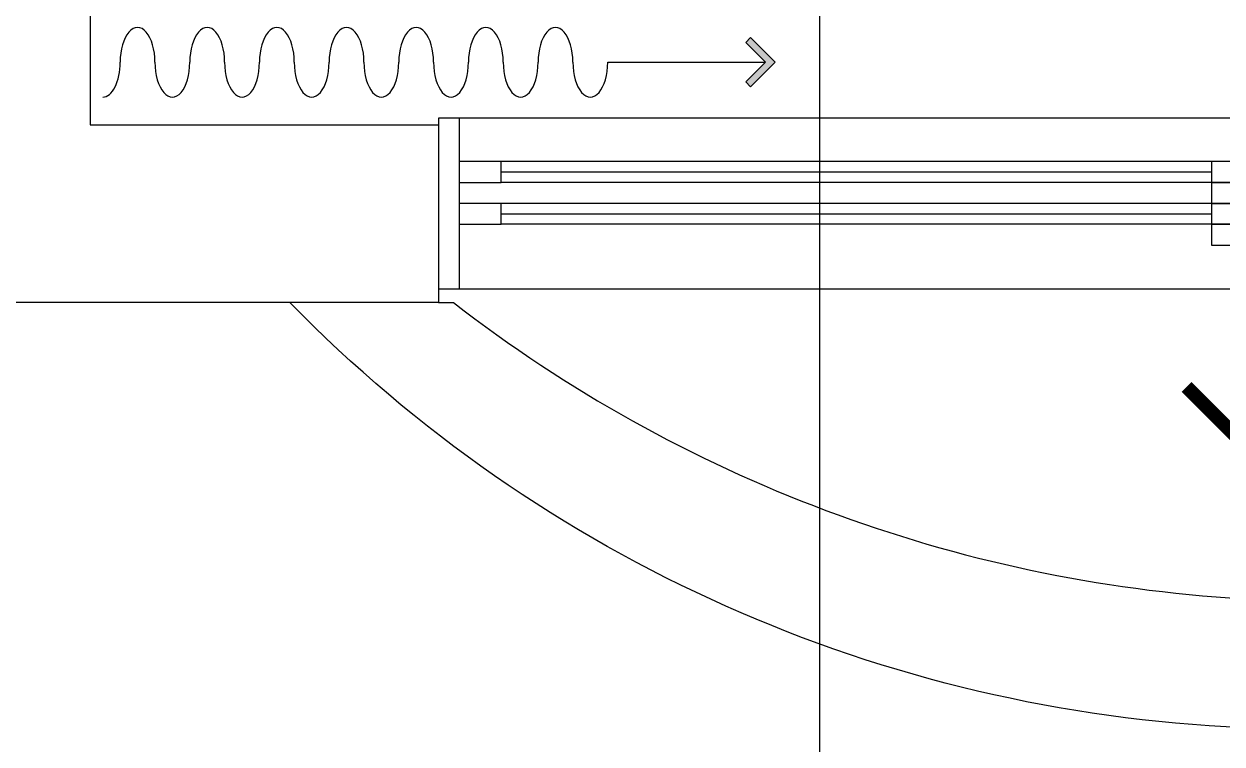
# Model space of a CAD drawing. Header units: millimetres. Extents: x 236955 to 308542, y 30900 to 88969.
# Drawn here: x 288870 to 290590, y 59986 to 61020 of the extents above; entities that cross this region are included whole.
import ezdxf

# ---------------------------------------------------------------- set-up
doc = ezdxf.new("R2010")
doc.units = ezdxf.units.MM
doc.header["$LTSCALE"] = 100
doc.linetypes.add('HID2', pattern=[1, 0.5, -0.5])
for name, color, linetype in [('0-ELC TEXT', 7, 'Continuous'), ('01. F-소품', 3, 'Continuous'), ('2CONTINUOUS', 2, 'Continuous'), ('3.기호.계단선', 30, 'Continuous'), ('CO-BATH', 6, 'Continuous'), ('F-WALL1', 2, 'Continuous'), ('F-WIN', 4, 'Continuous')]:
    doc.layers.add(name, color=color, linetype=linetype)

# ---------------------------------------------------------------- blocks, each defined once
blk = doc.blocks.new('flooor')
at = {"layer": '2CONTINUOUS'}
blk.add_lwpolyline([(266464.6, 60009.5), (264819.6, 60009.5, -0.191132), (263451.5, 60619.5)], format="xyb", dxfattribs=at)
at = {"layer": 'F-WALL1'}
blk.add_lwpolyline([(263664.6, 60619.5), (262461.6, 60619.5), (262461.6, 60874.5), (262974.6, 60874.5), (262974.6, 65839.5), (262929.6, 65839.5), (262929.6, 65997.5), (263209.6, 65997.5), (263209.6, 65839.5), (263164.6, 65839.5), (263164.6, 60874.5), (263664.6, 60874.5), (263664.6, 60619.5), (263686.3, 60619.5)], dxfattribs=at)
blk.add_lwpolyline([(263686.3, 60619.5, 0.151278), (264819.6, 60194.5), (266464.6, 60194.5)], format="xyb", dxfattribs=at)
at = {"layer": 'F-WIN'}
for p, q in [((265944.6, 60884.5), (263664.6, 60884.5)), ((263664.6, 60884.5), (263664.6, 60639.5)), ((263694.6, 60884.5), (263694.6, 60639.5)), ((264774.6, 60822), (263754.6, 60822)), ((263754.6, 60807), (264774.6, 60807)), ((264774.6, 60792), (263754.6, 60792)), ((264774.6, 60762), (263754.6, 60762)), ((263754.6, 60747), (264774.6, 60747)), ((264774.6, 60732), (263754.6, 60732)), ((263664.6, 60639.5), (265944.6, 60639.5))]:
    blk.add_line(p, q, dxfattribs=at)
for points in [[(263694.6, 60822), (263694.6, 60792), (263754.6, 60792), (263754.6, 60822)], [(264774.6, 60822), (264774.6, 60792), (264834.6, 60792), (264834.6, 60822)], [(264774.6, 60792), (264774.6, 60762), (264834.6, 60762), (264834.6, 60792)], [(263694.6, 60762), (263694.6, 60732), (263754.6, 60732), (263754.6, 60762)], [(264774.6, 60732), (264774.6, 60702), (264834.6, 60702), (264834.6, 60732)]]:
    blk.add_lwpolyline(points, close=True, dxfattribs=at)
blk.add_lwpolyline([(264804.6, 60762), (264774.6, 60762), (264774.6, 60732), (264834.6, 60732), (264834.6, 60762)], dxfattribs=at)
blk = doc.blocks.new('vjswjdjeh')
blk.add_blockref('flooor', (62988.6, -6552.5))
blk = doc.blocks.new('FFSFDF')
at = {"layer": '01. F-소품'}
blk.add_hatch(color=8, dxfattribs=at).paths.add_polyline_path([(1567672.9, 1746751.1), (1567679.9, 1746744.1), (1567715.3, 1746779.4), (1567679.9, 1746814.8), (1567672.9, 1746807.7), (1567701.2, 1746779.4)])
at = {"layer": '01. F-소품', "color": 8}
for p, q in [((1567672.9, 1746807.7), (1567679.9, 1746814.8)), ((1567474.8, 1746779.4), (1567701.2, 1746779.4)), ((1567672.9, 1746751.1), (1567679.9, 1746744.1))]:
    blk.add_line(p, q, dxfattribs=at)
for points in [[(1567672.9, 1746807.7), (1567701.2, 1746779.4), (1567672.9, 1746751.1)], [(1567679.9, 1746814.8), (1567715.3, 1746779.4), (1567679.9, 1746744.1)]]:
    blk.add_lwpolyline(points, dxfattribs=at)
for centre, start_param, end_param in [((1566799.8, 1746779.4), 1.570796, 4.712389), ((1566899.8, 1746779.4), 1.570796, 4.712389), ((1566999.8, 1746779.4), 1.570796, 4.712389), ((1567099.8, 1746779.4), 1.570796, 4.712389), ((1567199.8, 1746779.4), 1.570796, 4.712389), ((1567299.8, 1746779.4), 1.570796, 4.712389), ((1567399.8, 1746779.4), 1.570796, 4.712389), ((1566749.8, 1746779.4), 6.283185, 7.853982), ((1566849.8, 1746779.4), 4.712389, 7.853982), ((1566949.8, 1746779.4), 4.712389, 7.853982), ((1567049.8, 1746779.4), 4.712389, 7.853982), ((1567149.8, 1746779.4), 4.712389, 7.853982), ((1567249.8, 1746779.4), 4.712389, 7.853982), ((1567349.8, 1746779.4), 4.712389, 7.853982), ((1567449.8, 1746779.4), 4.712389, 7.853982)]:
    blk.add_ellipse(centre, major_axis=(0, -50), ratio=0.5, start_param=start_param, end_param=end_param, dxfattribs=at)

msp = doc.modelspace()

# ---------------------------------------------------------------- linework, layer by layer
at = {"layer": '0-ELC TEXT'}
msp.add_line((290012.3, 59754.5), (290012.3, 61442.6), dxfattribs=at)
at = {"layer": '3.기호.계단선', "color": 140, "linetype": 'HID2', "const_width": 20}
msp.add_lwpolyline([(290538.8, 60498.5), (290623.6, 60413.6), (290708.5, 60498.5)], dxfattribs=at)

# ---------------------------------------------------------------- block references
at = {"color": 0}
msp.add_blockref('FFSFDF', (-1277767.1, -1685814.9), dxfattribs=at)
at = {"layer": 'CO-BATH'}
msp.add_blockref('vjswjdjeh', (-37188.6, 6552.5), dxfattribs=at)

doc.saveas('drawing.dxf')
